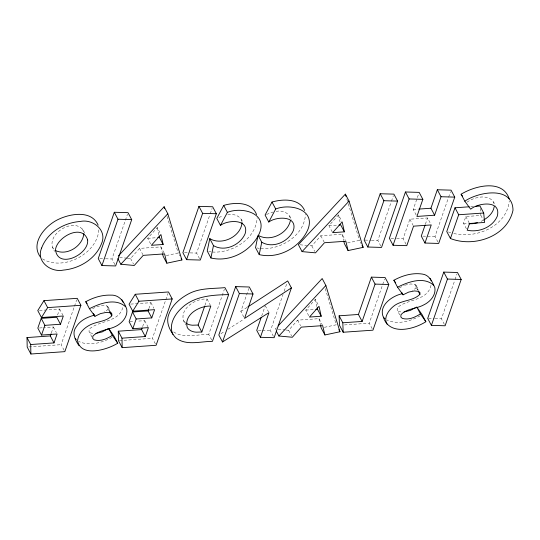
<?xml version="1.0" encoding="UTF-8"?>
<svg xmlns="http://www.w3.org/2000/svg" width="540" height="540" viewBox="0 0 540 540"><rect width="100%" height="100%" fill="white"/><g stroke="black" fill="none" stroke-linecap="round" stroke-linejoin="round"><path stroke-width="0.41" stroke-dasharray="2.7 2.03" d="M109.573 311.627L108.094 308.84L108.135 307.058L106.799 305.876L102.553 305.431L96.876 306.605L91.942 308.995M417.697 290.156L416.219 287.368L416.259 285.586L414.923 284.411L410.677 283.959L405 285.134M91.982 337.068L89.033 331.493L89.161 329.211C98.962 320.085 120.494 322.785 123.113 305.748M399.735 314.901L397.157 310.021L397.285 307.746C407.045 298.775 427.876 301.219 431.089 284.938M51.341 332.964L53.406 327.017L43.571 327.706M57.557 315.043L59.636 309.049L47.02 309.926M64.091 350.251L61.142 344.675L74.216 306.97M74.486 306.187L76.666 299.903M114.912 264.56L111.962 258.984L127.481 214.238M142.628 326.606L144.693 320.659L137.315 321.172M148.844 308.678L150.923 302.69L139.144 303.507M155.378 343.892L152.429 338.317L165.503 300.611M165.773 299.822L167.954 293.537M199.557 258.66L196.607 253.085L209.945 214.616M210.215 213.833L212.119 208.339M204.937 305.39L207.117 299.106C194.407 297.736 175.817 311.526 185.807 324.756M211.694 339.964L208.744 334.395L221.933 296.352M222.21 295.562L224.404 289.224M243.803 317.027L240.854 311.452L248.778 288.59M261.684 316.022L264.992 306.484M273.395 336.299L270.446 330.723L283.048 294.374M284.141 291.215L287.159 282.521M380.801 246.031L377.851 240.455L391.19 201.987M391.46 201.204L393.363 195.71M372.215 328.779L369.265 323.204L384.554 279.113M406.053 244.269L403.103 238.694L409.86 219.2L427.552 217.964L430.873 224.235M416.185 215.042L413.235 209.466L418.621 193.934M425.371 224.269L427.552 217.964M437.947 242.048L434.997 236.473L448.335 198.005M448.605 197.222L450.515 191.727M466.445 228.825L463.495 223.25L465.824 216.526L480.904 215.474L483.482 220.354M444.386 324.378L441.43 318.809L454.768 280.341M455.045 279.558L456.948 274.057M108.094 308.84L107.251 310.068L104.126 311.81M416.219 287.368L415.375 288.596L412.25 290.338M150.647 243.905L147.697 238.329L157.241 227.57L160.562 233.84M127.211 258.194L130.572 258.505L139.556 248.393L160.906 246.901L164.228 253.172M332.262 231.971L328.941 225.7L338.492 214.94L341.807 221.211M310.135 245.72L311.816 245.876L320.8 235.764L342.151 234.272L345.472 240.543M308.718 315.671L305.762 310.095L315.313 299.342L318.634 305.613M286.119 330.041L288.637 330.271L297.621 320.159L318.971 318.674L322.292 324.945M276.352 327.807L275.204 329.042L285.282 329.967M240.854 311.452L247.144 307.355M220.934 333.673L224.458 331.452M227.975 329.231L243.452 319.457M483.516 220.091L480.971 221.42M112.003 337.318C102.236 342.806 89.37 346.451 78.739 341.449M420.127 315.846C410.36 321.334 397.494 324.979 386.863 319.984M399.364 287.867L404.298 285.478M466.965 202.216C475.112 196.317 491.366 193.016 495.254 205.524M218.923 217.512L223.209 215.676M266.51 214.448L273.044 212.018M166.32 255.555L178.207 253.017L179.685 255.805M347.564 242.926L359.451 240.388L361.294 243.871M324.385 327.328L336.272 324.783L325.094 288.103M227.806 214.799C233.793 213.307 240.766 216.088 242.737 222.257M276.109 211.437C282.44 209.797 289.494 213.118 291.404 219.591M413.235 209.466L418.865 209.075M470.846 206.678L474.181 206.449M147.697 238.329L156.931 237.688M328.941 225.7L337.338 225.113M39.447 310.453L46.177 309.987M130.734 304.094L138.308 303.568M39.474 327.989L42.748 327.76M129.938 321.685L134.035 321.401M305.762 310.095L314.159 309.508M28.856 346.93L61.142 344.675M119.313 340.625L152.429 338.317M208.744 334.395C196.985 334.3 182.932 339.086 172.584 331.196M344.453 324.938L369.265 323.204M260.773 248.67C280.651 249.993 304.418 235.555 305.458 214.312M212.47 252.038C232.349 253.355 256.115 238.916 257.155 217.681M422.888 236.122L434.997 236.473M390.994 238.343L395.834 238.484M396.644 238.505L403.103 238.694M364.932 240.077L370.582 240.246M371.392 240.266L377.851 240.455M184.498 252.734L189.338 252.875M190.148 252.896L196.607 253.085M99.853 258.633L104.699 258.775M105.503 258.795L111.962 258.984M428.517 318.431L434.167 318.593M434.977 318.62L441.43 318.809M258.336 330.372L261.569 330.466M262.373 330.487L270.446 330.723M300.058 244.796L306.774 245.417M119.657 257.506L126.374 258.12M463.495 223.25L468.288 223.79M257.026 247.941L259.274 248.38M208.724 251.303L210.971 251.741M400.869 311.951L398.655 311.445L397.157 310.021M92.738 333.423L90.531 332.917L89.033 331.493M448.335 231.971L450.704 232.619M453.863 233.482C476.206 239.065 506.999 226.105 509.261 201.035M42.471 258.869C63.234 271.64 97.875 253.618 98.908 229.028M84.638 233.057C76.903 213.671 42.086 235.325 54.729 251.377M52.515 247.199L53.818 249.082M465.824 216.526L469.145 222.797M409.86 219.2L413.181 225.47M416.259 285.586L418.838 290.466M414.923 284.411L417.872 289.98M320.8 235.764L324.122 242.035M311.816 245.876L314.766 251.451M297.621 320.159L300.571 325.735M288.637 330.271L291.587 335.846M265.262 305.687L268.582 311.958M207.117 299.106L210.438 305.377M139.556 248.393L142.877 254.664M130.572 258.505L133.522 264.08M150.923 302.69L153.873 308.266M144.693 320.659L148.007 326.93M108.135 307.058L110.714 311.938M106.799 305.876L110.12 312.154M59.636 309.049L62.951 315.32M53.406 327.017L56.356 332.593M82.424 228.879L83.943 232.949M289.562 216.108L290.311 218.268M241.259 219.47L242.015 221.63M493.412 202.041L493.898 203.499M346.815 198.923L348.03 202.912M348.273 203.708L359.451 240.388M167.029 216.338L178.207 253.017M342.151 234.272L343.643 240.496M318.971 318.674L320.47 324.891M160.906 246.901L162.398 253.125M338.492 214.94L340.018 221.825M315.313 299.342L317.176 307.746M157.241 227.57L159.111 235.98M480.242 208.4L480.904 215.474M185.058 322.387A18.502 11.894 -27.9 0 1 183.593 320.578"/><path stroke-width="0.81" d="M95.918 333.423L102.215 331.898L108.614 328.401L114.041 336.224L117.733 343.19C107.96 349.481 80.764 358.027 77.531 340.591C78.442 333.889 83.376 328.442 89.215 325.377C96.235 321.32 106.178 321.928 111.787 315.806L111.821 314.024L111.085 312.633M387.079 324.169C383.211 317.824 388.544 310.291 393.525 306.308C401.105 299.943 413.066 301.32 419.911 294.334L419.945 292.552L418.615 291.377L414.369 290.925L408.692 292.1L403.049 294.833L397.555 287.219L393.869 280.253C402.469 275.569 412.472 272.545 422.32 274.07C429.516 274.847 432.257 281.981 434.869 287.726C436.043 295.272 430.117 301.867 423.698 304.925C416.576 308.887 406.519 308.401 400.97 314.712L400.842 316.994L402.347 318.411C408.699 320.267 415.159 317.264 420.431 313.895L425.858 321.719C413.66 329.555 389.232 335.779 383.387 317.203C378.121 305.492 392.472 295.522 402.664 293.645M83.835 233.665C82.769 245.977 67.223 256.095 55.647 250.614M242.035 222.44C241.117 236.635 221.785 245.849 209.776 238.633L207.225 251.012L210.917 257.978C230.33 262.697 252.065 250.729 259.72 232.551C267.347 212.49 241.468 206.678 227.394 212.369L220.469 225.389L216.783 218.423L223.702 205.403C234.785 202.129 251.863 201.663 256.588 214.637M210.917 257.978L213.462 245.606L209.776 238.633M257.904 236.095L255.528 247.644L259.214 254.617C278.627 259.328 300.362 247.361 308.023 229.183C315.65 209.129 289.771 203.31 275.697 209L268.772 222.028L265.086 215.055L272.005 202.034C282.926 198.882 299.281 198.227 304.621 210.492M259.214 254.617L261.765 242.237L258.073 235.271C269.899 242.237 287.516 233.901 290.378 220.685M494.201 206.644C493.371 212.396 488.957 216.851 484.151 219.706M41.209 318.371L44.894 325.343L60.467 324.257L56.774 317.291L41.209 318.371L37.834 328.104L41.519 335.07L57.092 333.99L54 342.907L30.692 344.527L27 337.561L50.308 335.934L54 342.907M41.519 335.07L44.894 325.343M50.308 335.934L51.084 333.707M60.467 324.257L63.322 316.015L41.459 317.54L37.766 310.574L43.949 300.645L77.213 298.33L80.899 305.296L64.827 351.648L30.888 354.011L27.196 347.045L27 337.561M114.298 212.267L98.24 258.586L101.932 265.552L115.655 265.95L131.713 219.632L128.02 212.666L114.298 212.267L117.99 219.233L101.932 265.552M132.496 312.012L136.181 318.978L151.754 317.898L148.061 310.925L132.496 312.012L129.121 321.746L132.806 328.712L148.379 327.625L145.287 336.541L121.979 338.168L118.287 331.202L141.595 329.576L145.287 336.541M132.806 328.712L136.181 318.978M141.595 329.576L142.114 328.091M148.061 310.925L148.581 309.427M151.754 317.898L154.609 309.656L132.745 311.182L129.053 304.209L135.236 294.287L168.5 291.965L172.186 298.937L156.114 345.283L122.175 347.652L118.483 340.679L118.287 331.202M198.943 206.368L182.885 252.686L186.57 259.652L200.293 260.05L216.351 213.739L212.666 206.766L198.943 206.368L202.628 213.341L186.57 259.652M201.818 332.006L210.809 306.072C199.651 305.62 183.465 314.557 187.285 327.544A18.502 11.894 -27.9 0 0 196.115 332.181L201.818 332.006L198.126 325.04L204.667 306.18M228.643 294.604L212.436 341.361C200.462 341.334 186.057 346.14 175.675 337.75C170.255 331.405 165.368 322.643 168.858 314.192C172.192 304.985 180.103 298.418 188.494 293.895C199.658 287.84 212.726 288.785 224.957 287.638L228.643 294.604C212.308 294.908 194.312 296.048 181.771 307.962C174.697 314.314 168.392 324.972 172.935 334.449M291.398 287.908L274.138 337.689L260.415 337.291L268.954 312.653L222.514 341.975L218.828 335.003L235.69 286.605L249.325 287.01L253.017 293.983L244.539 318.425L291.398 287.908L287.705 280.942L247.847 306.902M261.131 317.608L256.723 330.325L260.415 337.291M380.187 193.738L364.129 240.057L367.814 247.023L381.537 247.421L397.595 201.11L393.91 194.137L380.187 193.738L383.873 200.704L367.814 247.023M358.439 314.462L371.378 277.135L385.101 277.533L388.787 284.506L372.958 330.176L343.177 332.249L339.491 325.283L339.12 315.812L358.439 314.462L362.124 321.435L342.812 322.778L339.12 315.812M405.439 191.984L389.381 238.295L393.066 245.261L406.789 245.666L413.552 226.166L431.244 224.937L424.967 243.041L438.689 243.439L454.748 197.127L451.055 190.154L437.333 189.756L430.927 208.238L434.619 215.204L416.921 216.439L422.847 199.348L419.162 192.382L405.439 191.984L409.124 198.95L393.066 245.261M362.124 321.435L375.07 284.101L371.378 277.135M425.095 225.052L421.274 236.075L424.967 243.041M434.619 215.204L441.025 196.729L437.333 189.756M469.179 206.793L454.997 207.785L446.756 231.538L450.448 238.511C473.823 247.799 507.418 236.621 513 210.229C512.717 185.456 478.319 191.842 464.798 201.184L461.113 194.218C474.572 185.888 502.551 178.659 509.213 198.815M450.448 238.511L458.683 214.751L454.997 207.785M443.765 272.093L427.707 318.411L431.399 325.377L445.122 325.775L461.18 279.457L457.488 272.491L443.765 272.093L447.458 279.059L431.399 325.377M222.514 341.975L239.382 293.578L235.69 286.605M41.459 317.54L47.642 307.611L80.899 305.296M132.745 311.182L138.929 301.253L172.186 298.937M118.28 256.041L164.113 206.773L167.805 213.739L181.899 259.983L166.84 263.203L163.148 256.237L162.587 253.901M117.875 258.667L120.825 264.242L167.805 213.739M345.357 194.144L298.384 244.64L302.069 251.613L315.502 252.841L324.486 242.73L345.836 241.245L348.084 250.574L363.143 247.354L349.049 201.11L345.357 194.144L346.086 196.533M302.069 251.613L349.049 201.11M278.066 325.964L322.178 278.539L325.87 285.505L339.964 331.756L324.904 334.969L321.212 328.003L320.652 325.667M276.311 331.128L278.89 336.008L325.87 285.505M117.733 343.19L112.306 335.367C107.035 338.735 100.575 341.739 94.223 339.883L92.718 338.459L92.846 336.184C99.576 328.995 111.564 330.23 119.327 324.169C123.991 320.807 127.737 315.144 126.745 309.197C124.308 301.88 119.246 294.57 110.646 295.13C101.918 294.881 93.339 297.54 85.745 301.725L89.431 308.691L94.925 316.305L100.568 313.571L106.245 312.397L110.491 312.849L111.821 314.024M415.314 307.706L410.339 310.426L404.042 311.951M89.431 308.691C99.961 303.365 115.607 297.641 125.597 306.76M397.555 287.219C408.085 281.894 423.731 276.17 433.721 285.296M220.469 225.389C228.103 219.625 249.541 218.835 245.133 233.699C240.239 245.12 224.681 252.221 213.462 245.606M268.772 222.028C276.406 216.257 297.837 215.474 293.436 230.337C288.542 241.751 272.984 248.852 261.765 242.237M94.541 315.117C87.433 317.041 80.129 320.321 76.201 326.889C71.489 333.072 75.269 340.112 78.955 345.64M477.434 222.757L472.561 223.695L469.004 223.776M419.668 209.021L430.927 208.238M475.848 206.327L480.02 206.037L483.712 213.01L484.589 222.44L469.517 223.493L467.181 230.216C478.717 232.72 492.446 227.462 497.266 216.27C501.538 199.726 478.373 202.696 470.657 209.183L464.798 201.184M458.683 214.751L483.712 213.01M157.775 237.627L159.448 237.512L163.141 244.478L151.389 245.295L160.934 234.542L163.141 244.478M339.019 224.998L340.693 224.883L344.385 231.849L332.633 232.666L342.178 221.913L344.385 231.849M315.839 309.393L317.52 309.278L321.206 316.244L309.454 317.061L318.998 306.308L321.206 316.244M198.126 325.04L192.429 325.215A18.502 11.894 -27.9 0 1 185.672 322.906M441.025 196.729L454.748 197.127M409.124 198.95L422.847 199.348M383.873 200.704L397.595 201.11M202.628 213.341L216.351 213.739M117.99 219.233L131.713 219.632M447.458 279.059L461.18 279.457M375.07 284.101L388.787 284.506M239.382 293.578L253.017 293.983M120.825 264.242L134.258 265.471L143.242 255.359L164.592 253.874L166.84 263.203M278.89 336.008L292.329 337.244L301.313 327.125L322.663 325.64L324.904 334.969M383.387 317.203L384.952 318.701M75.263 338.675L76.309 339.674M461.113 194.218L462.577 196.216M393.869 280.253L395.699 282.791M85.745 301.725L87.116 303.629M40.298 256.885C30.152 243 45.198 225.855 57.733 219.699C69.93 213.651 91.469 209.689 98.165 225.173M418.433 291.553L419.911 294.334M425.858 321.719L422.165 314.753L416.738 306.929L420.431 313.895M401.942 292.741L403.049 294.833M362.036 245.268L363.143 247.354M348.084 250.574L344.392 243.607L343.832 241.272M272.005 202.034L275.697 209M338.857 329.663L339.964 331.756M223.702 205.403L227.394 212.369M181.157 258.593L181.899 259.983M135.236 294.287L138.929 301.253M109.944 312.322L111.787 315.806M108.614 328.401L112.306 335.367M93.454 313.517L94.925 316.305M43.949 300.645L47.642 307.611M430.029 278.323L431.183 280.76M121.905 299.795L123.059 302.225M164.113 206.773L164.599 208.366M317.176 307.746L317.52 309.278M159.111 235.98L159.448 237.512M342.812 322.778L343.177 332.249M121.979 338.168L122.175 347.652M30.692 344.527L30.888 354.011M87.629 239.922C89.296 254.414 57.834 269.723 55.492 249.743C56.876 237.08 82.316 223.135 87.629 239.922M41.627 248.015C35.694 261.536 50.848 272.781 63.443 270.088C79.312 268.657 95.452 259.085 101.432 243.851C107.615 230.492 93.076 218.687 80.305 221.468C64.051 222.615 47.453 232.268 41.627 248.015"/></g></svg>
